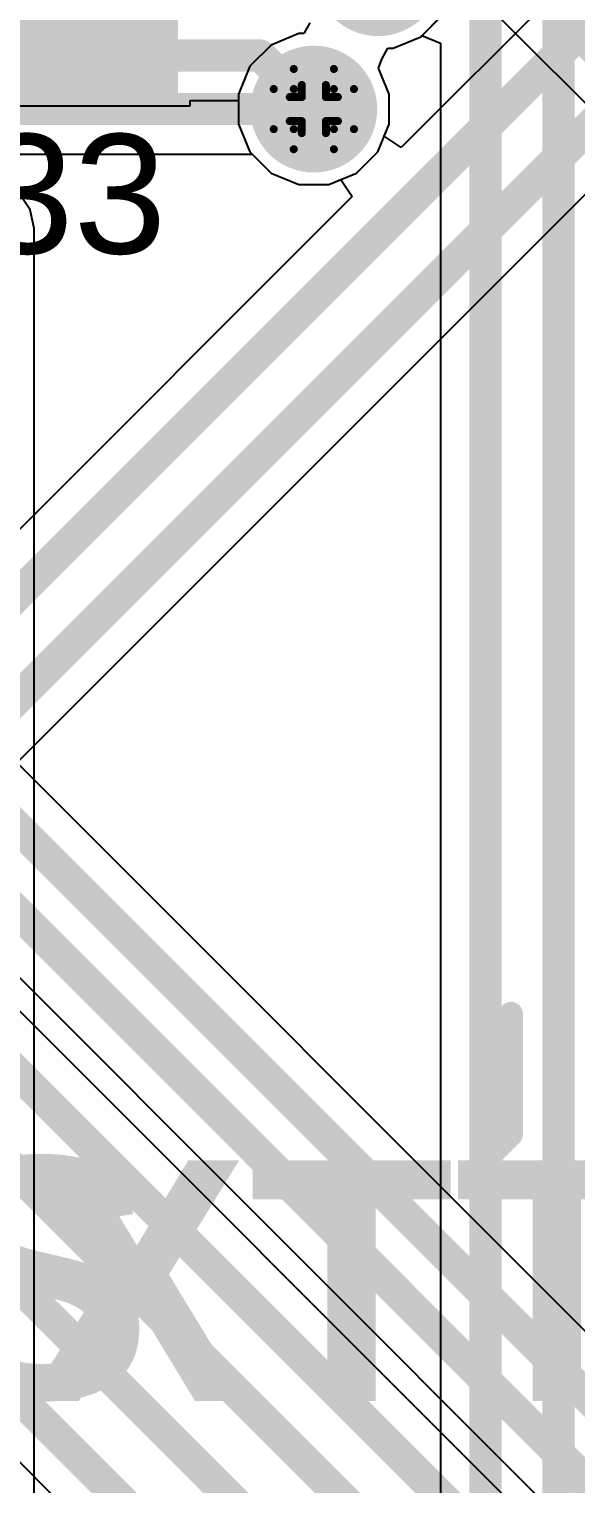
# Model space of a CAD drawing. Header units: inches. Extents: x -0.1 to 17.9, y -0.8 to 4.8.
# Drawn here: x 1.449 to 1.5853, y 2.2364 to 2.5989 of the extents above; entities that cross this region are included whole.
import ezdxf

# ---------------------------------------------------------------- set-up
doc = ezdxf.new("R2010")
doc.units = ezdxf.units.IN
doc.header["$MEASUREMENT"] = 0
for name, color, linetype in [('Bottom Layer 1', 5, 'Continuous'), ('Bottom Solder', 6, 'Continuous'), ('Drill Drawing', 1, 'Continuous'), ('GND+Signal', 16, 'Continuous'), ('PWR+Signal', 76, 'Continuous'), ('Top 3D Body', 56, 'Continuous'), ('Top Layer 1', 1, 'Continuous'), ('Top Overlay', 2, 'Continuous'), ('Top Paste', 8, 'Continuous'), ('Top Solder', 216, 'Continuous'), ('Via Holes', 16, 'Continuous')]:
    doc.layers.add(name, color=color, linetype=linetype)
doc.styles.add('Arial', font='', dxfattribs={"height": 0.2})
doc.styles.add('Arial_Bold', font='', dxfattribs={"height": 0.2})
doc.styles.get('Arial').set_extended_font_data('Arial')
doc.styles.get('Arial_Bold').set_extended_font_data('Arial', bold=True)

# ---------------------------------------------------------------- blocks, each defined once
blk = doc.blocks.new('64_TQFP__10_10__101')
at = {"layer": 'Top Layer 1'}
blk.add_hatch(color=1, dxfattribs=at).paths.add_polyline_path([(0.19429, -0.14213), (0.25217, -0.14213), (0.25217, -0.15315), (0.19429, -0.15315)])
at = {"layer": 'Top Paste'}
blk.add_hatch(color=8, dxfattribs=at).paths.add_polyline_path([(0.19429, -0.14213), (0.25217, -0.14213), (0.25217, -0.15315), (0.19429, -0.15315)])
at = {"layer": 'Top Solder'}
blk.add_hatch(color=216, dxfattribs=at).paths.add_polyline_path([(0.19029, -0.13813), (0.25617, -0.13813), (0.25617, -0.15715), (0.19029, -0.15715)])

msp = doc.modelspace()

# ---------------------------------------------------------------- hatches: boundary and pattern name
at = {"layer": 'Bottom Layer 1'}
h = msp.add_hatch(color=5, dxfattribs=at)
edge = h.paths.add_edge_path()
edge.add_arc((1.52, 2.579), 0.01181, 0, 360)
at = {"layer": 'Bottom Solder'}
h = msp.add_hatch(color=6, dxfattribs=at)
edge = h.paths.add_edge_path()
edge.add_arc((1.536, 2.613), 0.01581, 0, 360)
h = msp.add_hatch(color=6, dxfattribs=at)
edge = h.paths.add_edge_path()
edge.add_arc((1.52, 2.579), 0.01581, 0, 360)
at = {"layer": 'GND+Signal'}
h = msp.add_hatch(color=16, dxfattribs=at)
edge = h.paths.add_edge_path()
edge.add_arc((1.52, 2.579), 0.01181, 0, 360)
at = {"layer": 'PWR+Signal'}
h = msp.add_hatch(color=76, dxfattribs=at)
edge = h.paths.add_edge_path()
edge.add_arc((1.52, 2.579), 0.01181, 0, 360)
at = {"layer": 'Top Layer 1'}
h = msp.add_hatch(color=1, dxfattribs=at)
edge = h.paths.add_edge_path()
edge.add_arc((1.52, 2.579), 0.01181, 0, 360)
at = {"layer": 'Via Holes'}
h = msp.add_hatch(color=7, dxfattribs=at)
edge = h.paths.add_edge_path()
edge.add_arc((1.52, 2.579), 0.00591, 0, 360)

# ---------------------------------------------------------------- linework, layer by layer
at = {"layer": 'Bottom Layer 1'}
for p, q in [((1.54666, 2.59705), (1.55139, 2.60178)), ((1.56635, 2.60178), (1.88488, 2.28326)), ((1.53974, 2.59419), (1.54666, 2.59705)), ((1.53697, 2.59148), (1.53848, 2.59419)), ((1.53848, 2.59419), (1.53974, 2.59419)), ((1.53614, 2.58919), (1.53697, 2.59148)), ((1.53881, 2.58274), (1.53614, 2.58919)), ((1.53881, 2.57526), (1.53881, 2.58274)), ((1.53595, 2.56834), (1.53881, 2.57526)), ((1.43665, 2.56778), (1.50461, 2.56778)), ((1.50461, 2.56778), (1.50934, 2.56305)), ((1.53066, 2.56305), (1.53595, 2.56834)), ((1.50934, 2.56305), (1.51626, 2.56019)), ((1.51626, 2.56019), (1.52374, 2.56019)), ((1.52374, 2.56019), (1.53066, 2.56305))]:
    msp.add_line(p, q, dxfattribs=at)
for points in [[(1.571, 2.613, 0.008, 0.008, 0), (1.89281, 2.29119, 0.008, 0.008, 0)], [(1.432, 2.579, 0.008, 0.008, 0), (1.52, 2.579, 0.008, 0.008, 0)]]:
    msp.add_lwpolyline(points, format="xyseb", dxfattribs=at)
msp.add_lwpolyline([(1.518, 2.579, 0.004, 0.004, 1), (1.522, 2.579, 0.004, 0.004, 1)], format="xyseb", close=True, dxfattribs=at)
at = {"layer": 'Drill Drawing'}
for points in [[(1.515, 2.584, 0.002, 0.002, 0), (1.515, 2.589, 0.002, 0.002, 0)], [(1.515, 2.589, 0.002, 0.002, 0), (1.525, 2.589, 0.002, 0.002, 0)], [(1.525, 2.584, 0.002, 0.002, 0), (1.525, 2.589, 0.002, 0.002, 0)], [(1.517, 2.582, 0.002, 0.002, 0), (1.517, 2.585, 0.002, 0.002, 0)], [(1.517, 2.585, 0.002, 0.002, 0), (1.523, 2.585, 0.002, 0.002, 0)], [(1.523, 2.582, 0.002, 0.002, 0), (1.523, 2.585, 0.002, 0.002, 0)], [(1.51, 2.574, 0.002, 0.002, 0), (1.51, 2.584, 0.002, 0.002, 0)], [(1.51, 2.584, 0.002, 0.002, 0), (1.515, 2.584, 0.002, 0.002, 0)], [(1.514, 2.576, 0.002, 0.002, 0), (1.514, 2.582, 0.002, 0.002, 0)], [(1.514, 2.582, 0.002, 0.002, 0), (1.517, 2.582, 0.002, 0.002, 0)], [(1.523, 2.582, 0.002, 0.002, 0), (1.526, 2.582, 0.002, 0.002, 0)], [(1.525, 2.584, 0.002, 0.002, 0), (1.53, 2.584, 0.002, 0.002, 0)], [(1.526, 2.576, 0.002, 0.002, 0), (1.526, 2.582, 0.002, 0.002, 0)], [(1.53, 2.574, 0.002, 0.002, 0), (1.53, 2.584, 0.002, 0.002, 0)], [(1.51, 2.574, 0.002, 0.002, 0), (1.515, 2.574, 0.002, 0.002, 0)], [(1.514, 2.576, 0.002, 0.002, 0), (1.517, 2.576, 0.002, 0.002, 0)], [(1.515, 2.569, 0.002, 0.002, 0), (1.515, 2.574, 0.002, 0.002, 0)], [(1.517, 2.573, 0.002, 0.002, 0), (1.517, 2.576, 0.002, 0.002, 0)], [(1.523, 2.576, 0.002, 0.002, 0), (1.526, 2.576, 0.002, 0.002, 0)], [(1.523, 2.573, 0.002, 0.002, 0), (1.523, 2.576, 0.002, 0.002, 0)], [(1.525, 2.574, 0.002, 0.002, 0), (1.53, 2.574, 0.002, 0.002, 0)], [(1.525, 2.569, 0.002, 0.002, 0), (1.525, 2.574, 0.002, 0.002, 0)], [(1.517, 2.573, 0.002, 0.002, 0), (1.523, 2.573, 0.002, 0.002, 0)], [(1.515, 2.569, 0.002, 0.002, 0), (1.525, 2.569, 0.002, 0.002, 0)]]:
    msp.add_lwpolyline(points, format="xyseb", dxfattribs=at)
for points in [[(1.5145, 2.589, 0.001, 0.001, 1), (1.5155, 2.589, 0.001, 0.001, 1)], [(1.5145, 2.589, 0.001, 0.001, 1), (1.5155, 2.589, 0.001, 0.001, 1)], [(1.5245, 2.589, 0.001, 0.001, 1), (1.5255, 2.589, 0.001, 0.001, 1)], [(1.5245, 2.589, 0.001, 0.001, 1), (1.5255, 2.589, 0.001, 0.001, 1)], [(1.5165, 2.585, 0.001, 0.001, 1), (1.5175, 2.585, 0.001, 0.001, 1)], [(1.5165, 2.585, 0.001, 0.001, 1), (1.5175, 2.585, 0.001, 0.001, 1)], [(1.5225, 2.585, 0.001, 0.001, 1), (1.5235, 2.585, 0.001, 0.001, 1)], [(1.5225, 2.585, 0.001, 0.001, 1), (1.5235, 2.585, 0.001, 0.001, 1)], [(1.5095, 2.584, 0.001, 0.001, 1), (1.5105, 2.584, 0.001, 0.001, 1)], [(1.5095, 2.584, 0.001, 0.001, 1), (1.5105, 2.584, 0.001, 0.001, 1)], [(1.5135, 2.582, 0.001, 0.001, 1), (1.5145, 2.582, 0.001, 0.001, 1)], [(1.5135, 2.582, 0.001, 0.001, 1), (1.5145, 2.582, 0.001, 0.001, 1)], [(1.5145, 2.584, 0.001, 0.001, 1), (1.5155, 2.584, 0.001, 0.001, 1)], [(1.5145, 2.584, 0.001, 0.001, 1), (1.5155, 2.584, 0.001, 0.001, 1)], [(1.5165, 2.582, 0.001, 0.001, 1), (1.5175, 2.582, 0.001, 0.001, 1)], [(1.5165, 2.582, 0.001, 0.001, 1), (1.5175, 2.582, 0.001, 0.001, 1)], [(1.5225, 2.582, 0.001, 0.001, 1), (1.5235, 2.582, 0.001, 0.001, 1)], [(1.5225, 2.582, 0.001, 0.001, 1), (1.5235, 2.582, 0.001, 0.001, 1)], [(1.5245, 2.584, 0.001, 0.001, 1), (1.5255, 2.584, 0.001, 0.001, 1)], [(1.5245, 2.584, 0.001, 0.001, 1), (1.5255, 2.584, 0.001, 0.001, 1)], [(1.5255, 2.582, 0.001, 0.001, 1), (1.5265, 2.582, 0.001, 0.001, 1)], [(1.5255, 2.582, 0.001, 0.001, 1), (1.5265, 2.582, 0.001, 0.001, 1)], [(1.5295, 2.584, 0.001, 0.001, 1), (1.5305, 2.584, 0.001, 0.001, 1)], [(1.5295, 2.584, 0.001, 0.001, 1), (1.5305, 2.584, 0.001, 0.001, 1)], [(1.5095, 2.574, 0.001, 0.001, 1), (1.5105, 2.574, 0.001, 0.001, 1)], [(1.5095, 2.574, 0.001, 0.001, 1), (1.5105, 2.574, 0.001, 0.001, 1)], [(1.5135, 2.576, 0.001, 0.001, 1), (1.5145, 2.576, 0.001, 0.001, 1)], [(1.5135, 2.576, 0.001, 0.001, 1), (1.5145, 2.576, 0.001, 0.001, 1)], [(1.5145, 2.574, 0.001, 0.001, 1), (1.5155, 2.574, 0.001, 0.001, 1)], [(1.5145, 2.574, 0.001, 0.001, 1), (1.5155, 2.574, 0.001, 0.001, 1)], [(1.5165, 2.576, 0.001, 0.001, 1), (1.5175, 2.576, 0.001, 0.001, 1)], [(1.5165, 2.576, 0.001, 0.001, 1), (1.5175, 2.576, 0.001, 0.001, 1)], [(1.5225, 2.576, 0.001, 0.001, 1), (1.5235, 2.576, 0.001, 0.001, 1)], [(1.5225, 2.576, 0.001, 0.001, 1), (1.5235, 2.576, 0.001, 0.001, 1)], [(1.5245, 2.574, 0.001, 0.001, 1), (1.5255, 2.574, 0.001, 0.001, 1)], [(1.5245, 2.574, 0.001, 0.001, 1), (1.5255, 2.574, 0.001, 0.001, 1)], [(1.5255, 2.576, 0.001, 0.001, 1), (1.5265, 2.576, 0.001, 0.001, 1)], [(1.5255, 2.576, 0.001, 0.001, 1), (1.5265, 2.576, 0.001, 0.001, 1)], [(1.5295, 2.574, 0.001, 0.001, 1), (1.5305, 2.574, 0.001, 0.001, 1)], [(1.5295, 2.574, 0.001, 0.001, 1), (1.5305, 2.574, 0.001, 0.001, 1)], [(1.5165, 2.573, 0.001, 0.001, 1), (1.5175, 2.573, 0.001, 0.001, 1)], [(1.5165, 2.573, 0.001, 0.001, 1), (1.5175, 2.573, 0.001, 0.001, 1)], [(1.5225, 2.573, 0.001, 0.001, 1), (1.5235, 2.573, 0.001, 0.001, 1)], [(1.5225, 2.573, 0.001, 0.001, 1), (1.5235, 2.573, 0.001, 0.001, 1)], [(1.5145, 2.569, 0.001, 0.001, 1), (1.5155, 2.569, 0.001, 0.001, 1)], [(1.5145, 2.569, 0.001, 0.001, 1), (1.5155, 2.569, 0.001, 0.001, 1)], [(1.5245, 2.569, 0.001, 0.001, 1), (1.5255, 2.569, 0.001, 0.001, 1)], [(1.5245, 2.569, 0.001, 0.001, 1), (1.5255, 2.569, 0.001, 0.001, 1)]]:
    msp.add_lwpolyline(points, format="xyseb", close=True, dxfattribs=at)
at = {"layer": 'GND+Signal'}
for p, q in [((1.51903, 2.60052), (1.51752, 2.59781)), ((1.51626, 2.59781), (1.50934, 2.59495)), ((1.51752, 2.59781), (1.51626, 2.59781)), ((1.53974, 2.59419), (1.54666, 2.59705)), ((1.54666, 2.59705), (1.54695, 2.59735)), ((1.54695, 2.59735), (1.55157, 2.59544)), ((1.50934, 2.59495), (1.50405, 2.58966)), ((1.53697, 2.59148), (1.53848, 2.59419)), ((1.53848, 2.59419), (1.53974, 2.59419)), ((1.55157, 2.59544), (1.55157, 1.86519)), ((1.50405, 2.58966), (1.50119, 2.58274)), ((1.53614, 2.58919), (1.53697, 2.59148)), ((1.53881, 2.58274), (1.53614, 2.58919)), ((1.50119, 2.58274), (1.50119, 2.57526)), ((1.53881, 2.57526), (1.53881, 2.58274)), ((1.50119, 2.57526), (1.50405, 2.56834)), ((1.53595, 2.56834), (1.53881, 2.57526)), ((1.50405, 2.56834), (1.50934, 2.56305)), ((1.53066, 2.56305), (1.53595, 2.56834)), ((1.50934, 2.56305), (1.51626, 2.56019)), ((1.51626, 2.56019), (1.52374, 2.56019)), ((1.52374, 2.56019), (1.53066, 2.56305)), ((1.4493, 2.55388), (1.44665, 2.55785)), ((1.45024, 2.5492), (1.4493, 2.55388)), ((1.45024, 2.20537), (1.45024, 2.5492))]:
    msp.add_line(p, q, dxfattribs=at)
for points in [[(1.56279, 1.86054, 0.008, 0.008, 0), (1.56279, 2.951, 0.008, 0.008, 0)], [(1.581, 2.948, 0.008, 0.008, 0), (1.581, 1.853, 0.008, 0.008, 0)]]:
    msp.add_lwpolyline(points, format="xyseb", dxfattribs=at)
at = {"layer": 'PWR+Signal'}
for p, q in [((1.87855, 2.90617), (1.54181, 2.56942)), ((0.91622, 1.88635), (1.73124, 2.70138)), ((1.51903, 2.60052), (1.51752, 2.59781)), ((1.54666, 2.59705), (1.55195, 2.60234)), ((1.51626, 2.59781), (1.50934, 2.59495)), ((1.51752, 2.59781), (1.51626, 2.59781)), ((1.53974, 2.59419), (1.54666, 2.59705)), ((1.50934, 2.59495), (1.50405, 2.58966)), ((1.53697, 2.59148), (1.53848, 2.59419)), ((1.53848, 2.59419), (1.53974, 2.59419)), ((1.50405, 2.58966), (1.50119, 2.58274)), ((1.53614, 2.58919), (1.53697, 2.59148)), ((1.53881, 2.58274), (1.53614, 2.58919)), ((1.50119, 2.58274), (1.50119, 2.57526)), ((1.53881, 2.57526), (1.53881, 2.58274)), ((1.50119, 2.57526), (1.50405, 2.56834)), ((1.53757, 2.57225), (1.53881, 2.57526)), ((1.54181, 2.56942), (1.53757, 2.57225)), ((1.50405, 2.56834), (1.50934, 2.56305)), ((1.50934, 2.56305), (1.51626, 2.56019)), ((1.51626, 2.56019), (1.52374, 2.56019)), ((1.52374, 2.56019), (1.52675, 2.56143)), ((1.52675, 2.56143), (1.52958, 2.55719)), ((1.52958, 2.55719), (1.01181, 2.03942))]:
    msp.add_line(p, q, dxfattribs=at)
for points in [[(0.88679, 1.89854, 0.008, 0.008, 0), (1.89524, 2.907, 0.008, 0.008, 0)], [(0.905, 1.891, 0.008, 0.008, 0), (1.86, 2.846, 0.008, 0.008, 0)]]:
    msp.add_lwpolyline(points, format="xyseb", dxfattribs=at)
at = {"layer": 'Top 3D Body'}
for points in [[(1.56914, 2.32351, 0.006, 0.006, 0), (1.56914, 2.35351, 0.006, 0.006, 0)], [(1.56314, 2.31751, 0.006, 0.006, 0), (1.56914, 2.32351, 0.006, 0.006, 0)]]:
    msp.add_lwpolyline(points, format="xyseb", dxfattribs=at)
for points in [[(1.56764, 2.35351, 0.003, 0.003, 1), (1.57064, 2.35351, 0.003, 0.003, 1)], [(1.56764, 2.32351, 0.003, 0.003, 1), (1.57064, 2.32351, 0.003, 0.003, 1)], [(1.56764, 2.32351, 0.003, 0.003, 1), (1.57064, 2.32351, 0.003, 0.003, 1)], [(1.56164, 2.31751, 0.003, 0.003, 1), (1.56464, 2.31751, 0.003, 0.003, 1)]]:
    msp.add_lwpolyline(points, format="xyseb", close=True, dxfattribs=at)
at = {"layer": 'Top Layer 1'}
for p, q in [((1.54666, 2.59705), (1.55195, 2.60234)), ((1.53974, 2.59419), (1.54666, 2.59705)), ((1.53697, 2.59148), (1.53848, 2.59419)), ((1.53848, 2.59419), (1.53974, 2.59419)), ((1.53614, 2.58919), (1.53697, 2.59148)), ((1.53881, 2.58274), (1.53614, 2.58919)), ((1.53881, 2.57526), (1.53881, 2.58274)), ((1.41729, 2.57985), (1.48917, 2.57985)), ((1.48917, 2.57985), (1.48917, 2.58115)), ((1.48917, 2.58115), (1.50119, 2.58115)), ((1.50119, 2.58115), (1.50119, 2.57526)), ((1.50119, 2.57526), (1.50405, 2.56834)), ((1.53595, 2.56834), (1.53881, 2.57526)), ((1.50405, 2.56834), (1.50934, 2.56305)), ((1.53066, 2.56305), (1.53595, 2.56834)), ((1.50934, 2.56305), (1.51626, 2.56019)), ((1.51626, 2.56019), (1.52374, 2.56019)), ((1.52374, 2.56019), (1.53066, 2.56305)), ((1.84826, 2.01381), (1.38885, 2.47322)), ((1.35808, 2.45106), (1.79376, 2.01538)), ((1.75793, 2.04293), (1.35246, 2.44841)), ((1.27128, 2.41718), (1.55878, 2.12968))]:
    msp.add_line(p, q, dxfattribs=at)
for points in [[(1.45323, 2.59236, 0.008, 0.008, 0), (1.50664, 2.59236, 0.008, 0.008, 0)], [(1.50664, 2.59236, 0.008, 0.008, 0), (1.52, 2.579, 0.008, 0.008, 0)], [(1.35795, 2.46705, 0.008, 0.008, 0), (1.805, 2.02, 0.008, 0.008, 0)], [(1.37764, 2.46858, 0.008, 0.008, 0), (1.85, 1.99621, 0.008, 0.008, 0)], [(1.33827, 2.44673, 0.008, 0.008, 0), (1.75, 2.035, 0.008, 0.008, 0)], [(1.31858, 2.44142, 0.008, 0.008, 0), (1.66, 2.1, 0.008, 0.008, 0)], [(1.2989, 2.43326, 0.008, 0.008, 0), (1.58968, 2.14248, 0.008, 0.008, 0)], [(1.27921, 2.42511, 0.008, 0.008, 0), (1.57, 2.13432, 0.008, 0.008, 0)]]:
    msp.add_lwpolyline(points, format="xyseb", dxfattribs=at)
for points in [[(1.45123, 2.59236, 0.004, 0.004, 1), (1.45523, 2.59236, 0.004, 0.004, 1)], [(1.50464, 2.59236, 0.004, 0.004, 1), (1.50864, 2.59236, 0.004, 0.004, 1)], [(1.50464, 2.59236, 0.004, 0.004, 1), (1.50864, 2.59236, 0.004, 0.004, 1)], [(1.518, 2.579, 0.004, 0.004, 1), (1.522, 2.579, 0.004, 0.004, 1)]]:
    msp.add_lwpolyline(points, format="xyseb", close=True, dxfattribs=at)

# ---------------------------------------------------------------- block references
msp.add_blockref('64_TQFP__10_10__101', (1.23, 2.74))

# ---------------------------------------------------------------- texts
at = {"layer": 'Top 3D Body', "style": 'Arial'}
msp.add_text('33', height=0.02975, dxfattribs=at).set_placement((1.437, 2.543))
at = {"layer": 'Top Overlay', "style": 'Arial_Bold'}
for s, p in [('!GNSSRES', (1.042, 2.2577)), ('EXTTEMP', (1.392, 2.257))]:
    msp.add_text(s, height=0.06, dxfattribs=at).set_placement(p)

doc.saveas('drawing.dxf')
